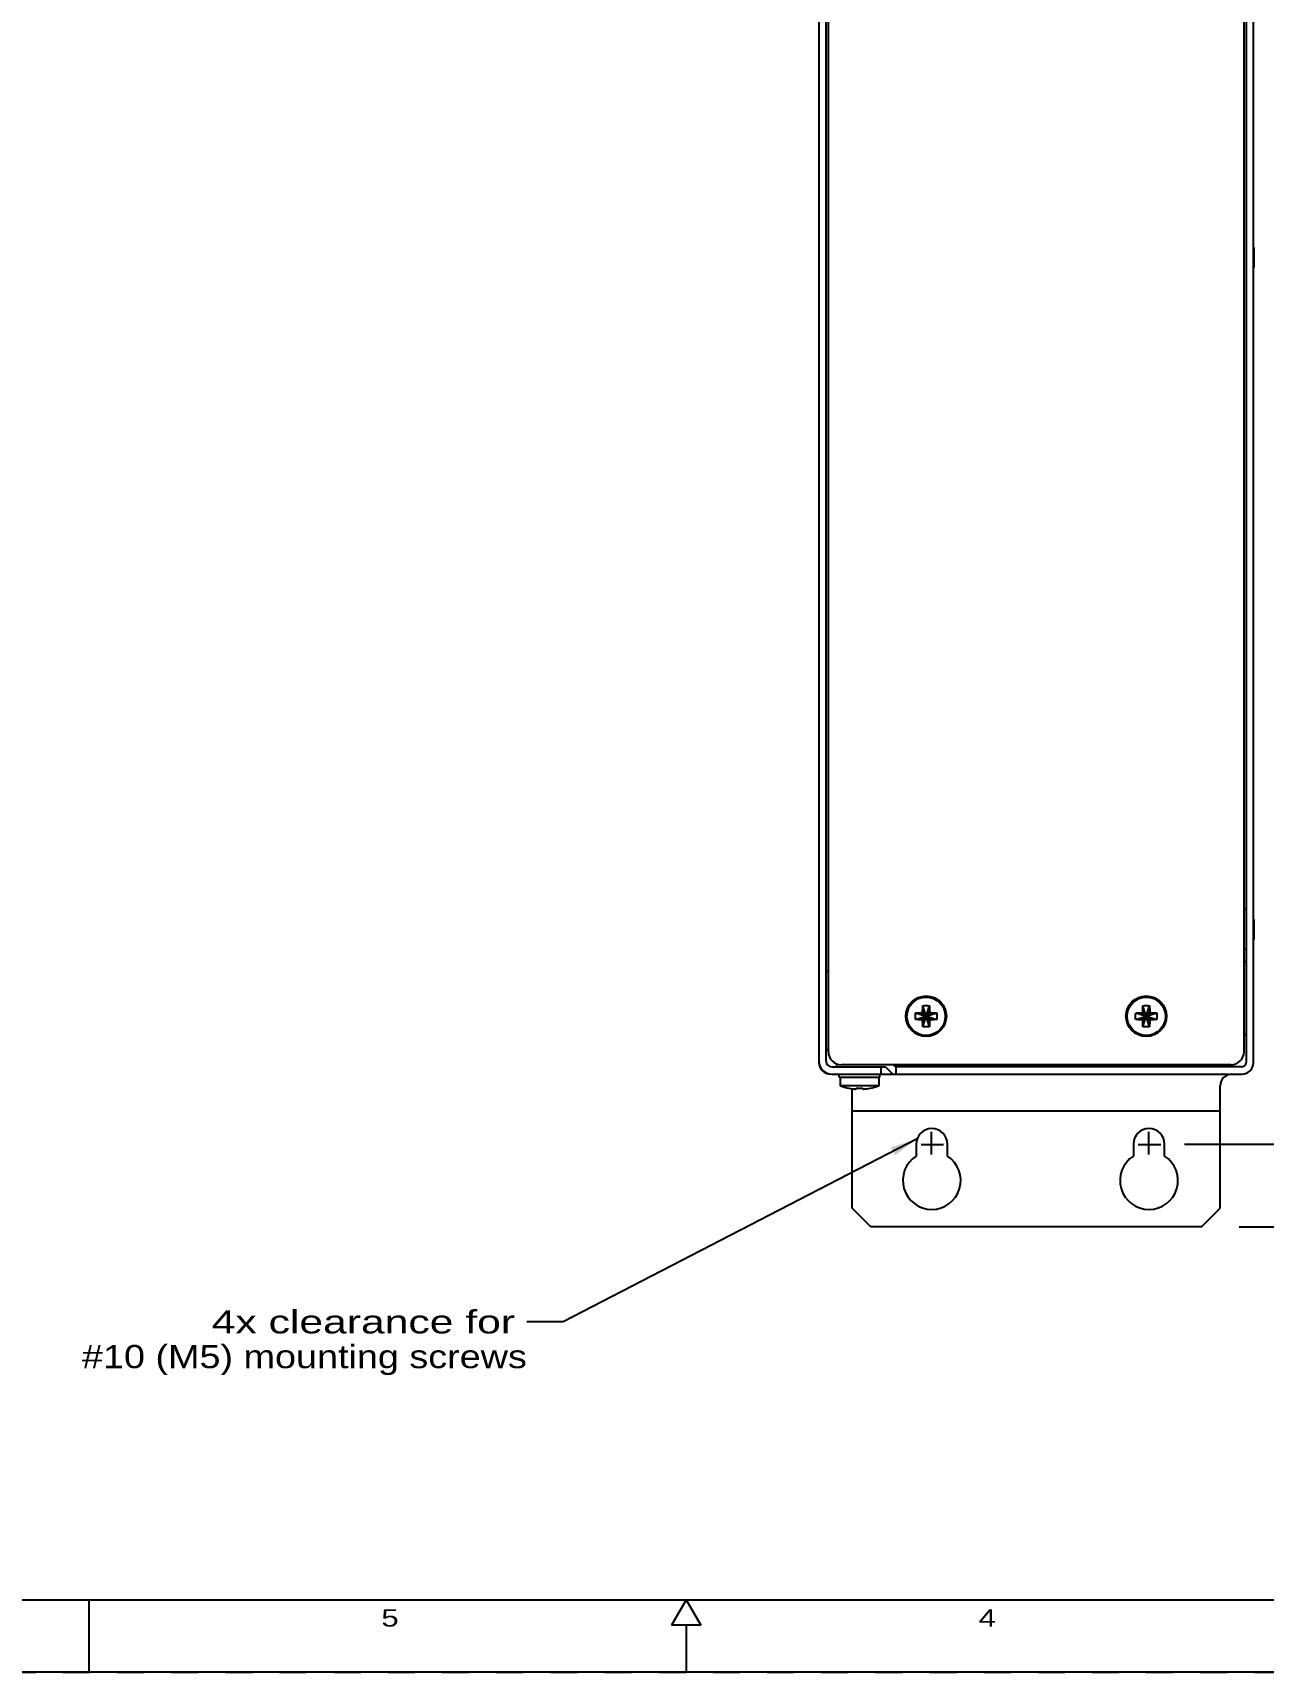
# Model space of a CAD drawing. Extents: x 0 to 34.1, y -0.3 to 21.7.
# Drawn here: x 12.51 to 21, y -0.26 to 11.06 of the extents above; entities that cross this region are included whole.
import ezdxf
from ezdxf.enums import TextEntityAlignment as Align

# ---------------------------------------------------------------- set-up
doc = ezdxf.new("R2010")
doc.units = 0
doc.header["$LTSCALE"] = 1.87
doc.linetypes.add('DOT', pattern=[0.2, 0.1, -0.1])
doc.layers.get('0').update_dxf_attribs({"linetype": 'CONTINUOUS'})
doc.dimstyles.get("Standard").update_dxf_attribs({"dimtxt": 2.5, "dimasz": 2.5, "dimexe": 1.25, "dimexo": 0.625, "dimtad": 1, "dimcen": 2.5, "dimazin": 3, "dimtfac": 1, "dimtmove": 0, "dimatfit": 3})

# ---------------------------------------------------------------- blocks, each defined once
blk = doc.blocks.new('*TEXT25')
at = {"color": 2, "linetype": 'BYBLOCK'}
blk.add_text('4', height=0.12, dxfattribs=at).set_placement((19.03963, 0.053332), (19.15963, 0.053332), align=Align.FIT)
blk = doc.blocks.new('*TEXT26')
at = {"color": 2, "linetype": 'BYBLOCK'}
blk.add_text('5', height=0.12, dxfattribs=at).set_placement((14.91463, 0.053332), (15.03463, 0.053332), align=Align.FIT)
blk = doc.blocks.new('*D67')
at = {"color": 2, "linetype": 'BYBLOCK'}
for p, q in [((20.779576, 17.813116), (26.091657, 17.813116)), ((25.966657, 17.813116), (25.966657, 11.840475)), ((25.966657, 2.813116), (25.966657, 11.280475)), ((20.837532, 2.813116), (26.091657, 2.813116))]:
    blk.add_line(p, q, dxfattribs=at)
for points in [[(25.935407, 17.625616), (25.997907, 17.625616), (25.966657, 17.813116)], [(25.997907, 3.000616), (25.935407, 3.000616), (25.966657, 2.813116)]]:
    blk.add_solid(points, dxfattribs=at)
for s, p, p2 in [('15.00', (25.646657, 11.600475), (26.286657, 11.600475)), ('[', (25.646657, 11.360475), (25.774657, 11.360475)), ('381', (25.774657, 11.360475), (26.158657, 11.360475)), (']', (26.158657, 11.360475), (26.286657, 11.360475))]:
    blk.add_text(s, height=0.16, dxfattribs=at).set_placement(p, p2, align=Align.FIT)
blk = doc.blocks.new('*D68')
at = {"color": 2, "linetype": 'BYBLOCK'}
for p, q in [((20.381321, 17.634116), (24.410927, 17.634116)), ((24.285927, 17.634116), (24.285927, 10.913176)), ((24.285927, 3.384116), (24.285927, 10.353176)), ((20.460817, 3.384116), (24.410927, 3.384116))]:
    blk.add_line(p, q, dxfattribs=at)
for points in [[(24.254677, 17.446616), (24.317177, 17.446616), (24.285927, 17.634116)], [(24.317177, 3.571616), (24.254677, 3.571616), (24.285927, 3.384116)]]:
    blk.add_solid(points, dxfattribs=at)
for s, p, p2 in [('14.25', (23.965927, 10.673176), (24.605927, 10.673176)), ('[', (23.965927, 10.433176), (24.093927, 10.433176)), ('362', (24.093927, 10.433176), (24.477927, 10.433176)), (']', (24.477927, 10.433176), (24.605927, 10.433176))]:
    blk.add_text(s, height=0.16, dxfattribs=at).set_placement(p, p2, align=Align.FIT)
blk = doc.blocks.new('*TEXT76')
at = {"color": 2, "linetype": 'BYBLOCK'}
blk.add_text('4x clearance for ', height=0.16, dxfattribs=at).set_placement((13.74364, 2.077864), (15.91964, 2.077864), align=Align.FIT)
blk = doc.blocks.new('*TEXT77')
at = {"color": 2, "linetype": 'BYBLOCK'}
blk.add_text('#10 (M5) mounting screws', height=0.16, dxfattribs=at).set_placement((12.84764, 1.837864), (15.91964, 1.837864), align=Align.FIT)

msp = doc.modelspace()

# ---------------------------------------------------------------- linework, layer by layer
for p, q in [((17.936658, 16.668116), (17.936658, 3.958116)), ((17.986658, 3.958116), (17.986658, 16.668116)), ((20.886658, 16.678116), (20.886658, 3.948116)), ((20.936658, 3.948116), (20.936658, 16.678116)), ((18.001658, 4.023116), (18.001658, 16.603116)), ((20.871658, 4.023116), (20.871658, 16.603116)), ((20.939158, 9.577116), (20.939158, 9.439116)), ((20.886658, 5.008116), (20.871658, 5.008116)), ((20.939158, 4.937113), (20.939158, 4.799119)), ((20.886658, 4.728116), (20.871658, 4.728116)), ((20.886658, 4.643116), (20.871658, 4.643116)), ((18.001658, 4.578116), (17.986658, 4.578116)), ((18.699437, 4.195223), (18.653878, 4.341009)), ((18.653878, 4.195223), (18.699437, 4.341009)), ((20.219437, 4.195223), (20.173878, 4.341009)), ((20.173878, 4.195223), (20.219437, 4.341009)), ((18.603764, 4.290895), (18.749551, 4.245337)), ((18.603764, 4.245337), (18.749551, 4.290895)), ((18.647303, 4.292578), (18.650373, 4.2944)), ((18.647303, 4.292578), (18.706012, 4.243654)), ((18.647303, 4.243654), (18.706012, 4.292578)), ((18.650373, 4.241832), (18.647303, 4.243654)), ((18.650373, 4.2944), (18.652196, 4.297471)), ((18.650373, 4.2944), (18.702942, 4.241832)), ((18.650373, 4.241832), (18.702942, 4.2944)), ((18.652196, 4.238762), (18.650373, 4.241832)), ((18.652196, 4.297471), (18.70112, 4.238762)), ((18.652196, 4.238762), (18.70112, 4.297471)), ((18.70112, 4.297471), (18.702942, 4.2944)), ((18.702942, 4.241832), (18.70112, 4.238762)), ((18.702942, 4.2944), (18.706012, 4.292578)), ((18.706012, 4.243654), (18.702942, 4.241832)), ((20.123764, 4.290895), (20.269551, 4.245337)), ((20.123764, 4.245337), (20.269551, 4.290895)), ((20.167303, 4.292578), (20.170373, 4.2944)), ((20.167303, 4.292578), (20.226012, 4.243654)), ((20.167303, 4.243654), (20.226012, 4.292578)), ((20.170373, 4.241832), (20.167303, 4.243654)), ((20.170373, 4.2944), (20.172196, 4.297471)), ((20.170373, 4.2944), (20.222942, 4.241832)), ((20.170373, 4.241832), (20.222942, 4.2944)), ((20.172196, 4.238762), (20.170373, 4.241832)), ((20.172196, 4.297471), (20.22112, 4.238762)), ((20.172196, 4.238762), (20.22112, 4.297471)), ((20.22112, 4.297471), (20.222942, 4.2944)), ((20.222942, 4.241832), (20.22112, 4.238762)), ((20.222942, 4.2944), (20.226012, 4.292578)), ((20.226012, 4.243654), (20.222942, 4.241832)), ((20.886658, 4.13238), (20.871658, 4.14738)), ((17.986658, 4.038116), (18.001658, 4.038116)), ((18.026658, 3.918116), (18.396658, 3.918116)), ((18.026658, 3.868116), (20.856658, 3.868116)), ((18.056658, 3.941182), (18.056658, 3.918116)), ((18.076658, 3.848116), (18.076658, 3.868116)), ((20.781658, 3.933116), (18.091658, 3.933116)), ((18.356658, 3.848116), (18.356658, 3.868116)), ((18.366658, 3.868116), (18.366658, 3.918116)), ((18.396658, 3.918116), (18.446658, 3.868116)), ((18.467441, 3.918044), (18.452368, 3.933116)), ((20.856658, 3.918116), (18.467658, 3.918116)), ((18.467658, 3.918116), (18.467658, 3.868116)), ((18.521658, 3.918116), (18.521658, 3.933116)), ((18.801658, 3.918116), (18.801658, 3.933116)), ((19.886658, 3.933116), (19.886658, 3.918116)), ((20.506658, 3.933116), (20.506658, 3.918116)), ((20.771658, 3.918116), (20.771658, 3.933116)), ((18.076658, 3.848116), (18.356658, 3.848116)), ((18.084158, 3.848116), (18.084158, 3.788116)), ((18.349158, 3.788116), (18.084158, 3.788116)), ((18.143209, 3.770611), (18.143764, 3.771226)), ((18.143764, 3.771226), (18.154194, 3.769282)), ((18.154194, 3.769282), (18.163529, 3.767803)), ((18.163529, 3.767803), (18.172008, 3.766671)), ((18.165658, 2.943116), (18.165658, 3.767518)), ((18.172008, 3.766671), (18.179851, 3.765801)), ((18.179851, 3.765801), (18.187303, 3.765129)), ((18.187303, 3.765129), (18.188826, 3.765071)), ((18.188826, 3.765071), (18.190373, 3.765021)), ((18.190373, 3.765021), (18.19129, 3.765071)), ((18.19129, 3.765071), (18.192196, 3.765129)), ((18.192196, 3.765129), (18.192766, 3.76723)), ((18.192766, 3.76723), (18.193878, 3.771226)), ((18.239437, 3.771226), (18.240564, 3.767176)), ((18.240564, 3.767176), (18.24112, 3.765129)), ((18.24112, 3.765129), (18.242025, 3.765071)), ((18.242025, 3.765071), (18.242942, 3.765021)), ((18.242942, 3.765021), (18.24449, 3.765071)), ((18.24449, 3.765071), (18.246012, 3.765129)), ((18.246012, 3.765129), (18.253464, 3.765801)), ((18.253464, 3.765801), (18.261307, 3.766671)), ((18.261307, 3.766671), (18.269786, 3.767803)), ((18.269786, 3.767803), (18.279121, 3.769282)), ((18.279121, 3.769282), (18.289551, 3.771226)), ((18.289551, 3.771226), (18.290106, 3.770611)), ((18.349158, 3.848116), (18.349158, 3.788116)), ((20.707658, 2.943116), (20.707658, 3.788116)), ((20.707658, 3.613116), (18.165658, 3.613116)), ((18.714017, 3.313899), (18.714017, 3.469967)), ((20.214017, 3.313899), (20.214017, 3.469967)), ((18.607658, 3.384116), (18.607658, 3.302449)), ((18.641238, 3.381433), (18.797306, 3.381433)), ((18.823658, 3.302449), (18.823658, 3.384116)), ((20.107658, 3.384116), (20.107658, 3.302449)), ((20.141238, 3.381433), (20.297306, 3.381433)), ((20.323658, 3.302449), (20.323658, 3.384116)), ((18.295658, 2.813116), (18.165658, 2.943116)), ((20.577658, 2.813116), (20.707658, 2.943116)), ((20.577658, 2.813116), (18.295658, 2.813116)), ((0, -0.26), (34, -0.26))]:
    msp.add_line(p, q)
at = {"color": 2}
for p, q in [((18.614171, 3.421054), (16.16964, 2.157864)), ((16.16964, 2.157864), (15.91964, 2.157864))]:
    msp.add_line(p, q, dxfattribs=at)
at = {"color": 6}
for p, q in [((0.01999, 0.238332), (34.01999, 0.238332)), ((12.89499, 0.238332), (12.89499, -0.261668)), ((17.01999, 0.238332), (16.91896, 0.063335)), ((17.01999, 0.238329), (17.12103, 0.063334)), ((17.12103, 0.063333), (16.91896, 0.063333)), ((17.01999, 0.063333), (17.01999, -0.261668))]:
    msp.add_line(p, q, dxfattribs=at)
at = {"color": 2, "linetype": 'DOT'}
msp.add_line((0, -0.261668), (33.999991, -0.261668), dxfattribs=at)
for points in [[(18.652196, 4.297471), (18.652432, 4.306898), (18.652766, 4.317148), (18.653233, 4.328444), (18.653878, 4.341009)], [(18.653878, 4.341009), (18.665238, 4.341425), (18.676653, 4.341564), (18.68807, 4.341425), (18.699437, 4.341009)], [(18.699437, 4.341009), (18.700094, 4.328195), (18.700564, 4.316746), (18.700894, 4.30654), (18.70112, 4.297471)], [(20.172196, 4.297471), (20.172432, 4.306898), (20.172766, 4.317148), (20.173233, 4.328444), (20.173878, 4.341009)], [(20.173878, 4.341009), (20.185238, 4.341425), (20.196653, 4.341564), (20.20807, 4.341425), (20.219437, 4.341009)], [(20.219437, 4.341009), (20.220094, 4.328195), (20.220564, 4.316746), (20.220894, 4.30654), (20.22112, 4.297471)], [(18.603209, 4.268116), (18.603273, 4.275841), (18.60346, 4.283424), (18.603764, 4.290895)], [(18.603764, 4.245337), (18.60346, 4.252805), (18.603273, 4.260388), (18.603209, 4.268116)], [(18.603764, 4.290895), (18.614204, 4.291441), (18.623586, 4.291853), (18.632106, 4.292164), (18.639949, 4.2924), (18.647303, 4.292578)], [(18.647303, 4.243654), (18.639749, 4.243838), (18.6319, 4.244075), (18.623466, 4.244384), (18.614182, 4.244792), (18.603764, 4.245337)], [(18.653878, 4.195223), (18.653221, 4.208038), (18.652752, 4.219486), (18.652421, 4.229693), (18.652196, 4.238762)], [(18.699437, 4.195223), (18.688077, 4.194807), (18.676662, 4.194668), (18.665245, 4.194807), (18.653878, 4.195223)], [(18.70112, 4.238762), (18.700883, 4.229335), (18.700549, 4.219084), (18.700082, 4.207789), (18.699437, 4.195223)], [(18.706012, 4.292578), (18.713566, 4.292394), (18.721415, 4.292157), (18.729849, 4.291848), (18.739133, 4.29144), (18.749551, 4.290895)], [(18.749551, 4.245337), (18.739111, 4.244791), (18.729729, 4.24438), (18.721209, 4.244068), (18.713366, 4.243833), (18.706012, 4.243654)], [(18.749551, 4.290895), (18.749855, 4.283428), (18.750042, 4.275844), (18.750106, 4.268116)], [(18.750106, 4.268116), (18.750042, 4.260391), (18.749855, 4.252809), (18.749551, 4.245337)], [(20.123209, 4.268116), (20.123273, 4.275841), (20.12346, 4.283424), (20.123764, 4.290895)], [(20.123764, 4.245337), (20.12346, 4.252805), (20.123273, 4.260388), (20.123209, 4.268116)], [(20.123764, 4.290895), (20.134204, 4.291441), (20.143586, 4.291853), (20.152106, 4.292164), (20.159949, 4.2924), (20.167303, 4.292578)], [(20.167303, 4.243654), (20.159749, 4.243838), (20.1519, 4.244075), (20.143466, 4.244384), (20.134182, 4.244792), (20.123764, 4.245337)], [(20.173878, 4.195223), (20.173221, 4.208038), (20.172752, 4.219486), (20.172421, 4.229693), (20.172196, 4.238762)], [(20.219437, 4.195223), (20.208077, 4.194807), (20.196662, 4.194668), (20.185245, 4.194807), (20.173878, 4.195223)], [(20.22112, 4.238762), (20.220883, 4.229335), (20.220549, 4.219084), (20.220082, 4.207789), (20.219437, 4.195223)], [(20.226012, 4.292578), (20.233566, 4.292394), (20.241415, 4.292157), (20.249849, 4.291848), (20.259133, 4.29144), (20.269551, 4.290895)], [(20.269551, 4.245337), (20.259111, 4.244791), (20.249729, 4.24438), (20.241209, 4.244068), (20.233366, 4.243833), (20.226012, 4.243654)], [(20.269551, 4.290895), (20.269855, 4.283428), (20.270042, 4.275844), (20.270106, 4.268116)], [(20.270106, 4.268116), (20.270042, 4.260391), (20.269855, 4.252809), (20.269551, 4.245337)], [(18.193878, 3.771226), (18.205238, 3.770766), (18.216653, 3.770611), (18.22807, 3.770766), (18.239308, 3.771221)]]:
    msp.add_lwpolyline(points)
for centre, radius in [((18.676658, 4.268116), 0.14), ((18.676658, 4.268116), 0.1325), ((20.196658, 4.268116), 0.14), ((20.196658, 4.268116), 0.1325)]:
    msp.add_circle(centre, radius)
for centre, radius, start, end in [((18.091658, 4.023116), 0.09, 180, 270), ((20.781658, 4.023116), 0.09, 270, 360), ((18.026658, 3.958116), 0.09, 180, 270), ((18.016658, 3.948116), 0.08, 180, 270), ((18.026658, 3.958116), 0.04, 180, 270), ((20.787658, 3.788116), 0.08, 90, 180), ((20.856658, 3.948116), 0.08, 270, 360), ((20.856658, 3.948116), 0.03, 270, 360), ((18.216658, 4.126741), 0.363625, 248.630175, 258.346716), ((18.216658, 4.126741), 0.363625, 281.653284, 291.369825), ((18.715658, 3.384116), 0.108, 0, 180), ((20.215658, 3.384116), 0.108, 0, 180), ((18.715658, 3.134116), 0.2, 122.683639, 417.316361), ((20.215658, 3.134116), 0.2, 122.683639, 417.316361)]:
    msp.add_arc(centre, radius, start, end)
at = {"color": 2, "linetype": 'BYBLOCK'}
msp.add_solid([(18.43325, 3.362741), (18.461942, 3.307216), (18.614171, 3.421054)], dxfattribs=at)

# ---------------------------------------------------------------- block references
at = {"color": 2}
for name in ['*TEXT76', '*TEXT77', '*TEXT26', '*TEXT25']:
    msp.add_blockref(name, (0, 0), dxfattribs=at)

# ---------------------------------------------------------------- dimensions: what is measured, and where the dimension line sits
for base, p1, p2, angle, picture, middle in [((25.966657, 17.813116), (20.837532, 2.813116), (20.779576, 17.813116), 90, '*D67', (25.966657, 11.560475)), ((24.285927, 3.384116), (20.381321, 17.634116), (20.460817, 3.384116), 270, '*D68', (24.285927, 10.633176))]:
    dim = msp.add_linear_dim(base=base, p1=p1, p2=p2, angle=angle, dimstyle='Standard', dxfattribs=at)
    dim.commit()
    dim.dimension.update_dxf_attribs({"geometry": picture, "text_midpoint": middle})

doc.saveas('drawing.dxf')
